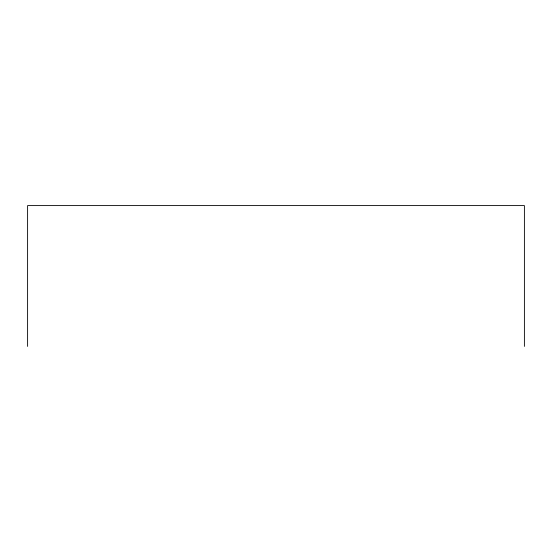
<?xml version="1.0" encoding="UTF-8"?>
<svg xmlns="http://www.w3.org/2000/svg" width="552" height="552" viewBox="0 0 552 552"><rect width="100%" height="100%" fill="white"/><g stroke="black" fill="none" stroke-linecap="round" stroke-linejoin="round"><path stroke-width="0.83" d="M524.4 346.408L524.4 205.592L27.6 205.592L27.6 346.408"/></g></svg>
